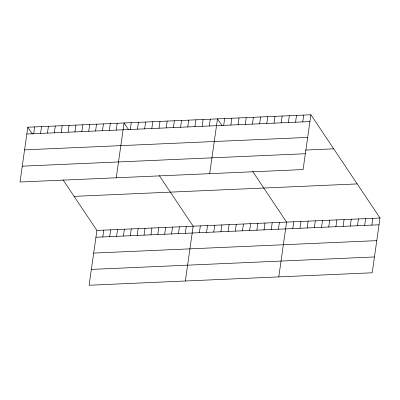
<?xml version="1.0" encoding="UTF-8"?>
<svg xmlns="http://www.w3.org/2000/svg" width="400" height="400" viewBox="0 0 400 400"><rect width="100%" height="100%" fill="white"/><g stroke="black" fill="none" stroke-linecap="round" stroke-linejoin="round"><path stroke-width="0.6" d="M27.8 127.21L20 182.015L303.095 169.565L310.9 114.76L27.8 127.21L32.36 134.02M33.705 133.725L34.675 126.905M40.58 133.42L41.55 126.605M47.455 133.12L48.425 126.3M54.33 132.815L55.3 126M61.205 132.515L62.175 125.695M68.08 132.21L69.05 125.395M74.955 131.91L75.925 125.095M81.83 131.61L82.8 124.79M88.705 131.305L89.675 124.49M95.58 131.005L96.55 124.185M102.455 130.7L103.43 123.885M109.335 130.4L110.305 123.58M63.025 179.825L96.905 230.435L89.1 285.24L372.2 272.79L380 217.985L310.9 114.76M116.21 130.095L117.18 123.28M102.81 236.95L103.78 230.13M116.255 177.785L124.055 122.975L128.615 129.79M109.685 236.645L110.655 229.83M130.27 129.48L131.24 122.66M116.56 236.345L117.53 229.525M137.455 129.16L138.425 122.345M123.435 236.04L124.405 229.225M144.64 128.845L145.61 122.03M130.31 235.74L131.28 228.92M151.83 128.53L152.8 121.71M137.185 235.435L138.155 228.62M159.015 128.215L159.985 121.395M144.06 235.135L145.03 228.315M150.935 234.83L151.905 228.015M166.2 127.9L167.17 121.08M157.81 234.53L158.78 227.71M173.385 127.58L174.355 120.765M164.685 234.225L165.655 227.41M180.575 127.265L181.545 120.45M171.56 233.925L172.53 227.11M187.76 126.95L188.73 120.13M178.435 233.625L179.405 226.805M194.945 126.635L195.915 119.815M185.31 233.32L186.28 226.505M202.135 126.315L203.105 119.5M185.355 281.005L193.155 226.2L159.275 175.59M209.32 126L210.29 119.185M199.37 232.7L200.34 225.885M209.675 173.675L217.475 118.87L222.035 125.68M206.56 232.385L207.53 225.57M223.69 125.37L224.66 118.55M213.745 232.07L214.715 225.255M230.88 125.055L231.85 118.235M220.93 231.755L221.9 224.935M238.065 124.735L239.035 117.92M228.115 231.44L229.085 224.62M245.25 124.42L246.22 117.605M235.305 231.12L236.275 224.305M252.435 124.105L253.405 117.29M242.49 230.805L243.46 223.99M259.625 123.79L260.595 116.97M249.675 230.49L250.645 223.67M266.81 123.475L267.78 116.655M256.86 230.175L257.835 223.355M273.995 123.155L274.965 116.34M264.05 229.86L265.02 223.04M281.18 122.84L282.15 116.025M271.235 229.54L272.205 222.725M288.37 122.525L289.34 115.71M278.42 229.225L279.39 222.41M295.555 122.21L296.525 115.39M278.78 276.9L286.58 222.09L252.7 171.485M302.74 121.895L303.71 115.075M292.795 228.595L293.765 221.775M299.98 228.28L300.95 221.46M307.165 227.96L308.135 221.145M314.355 227.645L315.325 220.83M321.54 227.33L322.51 220.51M328.725 227.015L329.695 220.195M335.91 226.695L336.88 219.88M343.1 226.38L344.07 219.565M350.285 226.065L351.255 219.25M357.47 225.75L358.44 218.93M364.655 225.435L365.625 218.615M371.845 225.115L372.815 218.3M26.83 134.025L309.925 121.575M24.575 149.865L307.675 137.415M305.555 150.06L333.7 148.825M22.255 166.18L305.35 153.73M74.1 196.37L357.195 183.92M96.905 230.435L380 217.985M95.93 237.25L379.03 224.8M93.68 253.085L376.775 240.64M91.355 269.405L374.455 256.955"/></g></svg>
